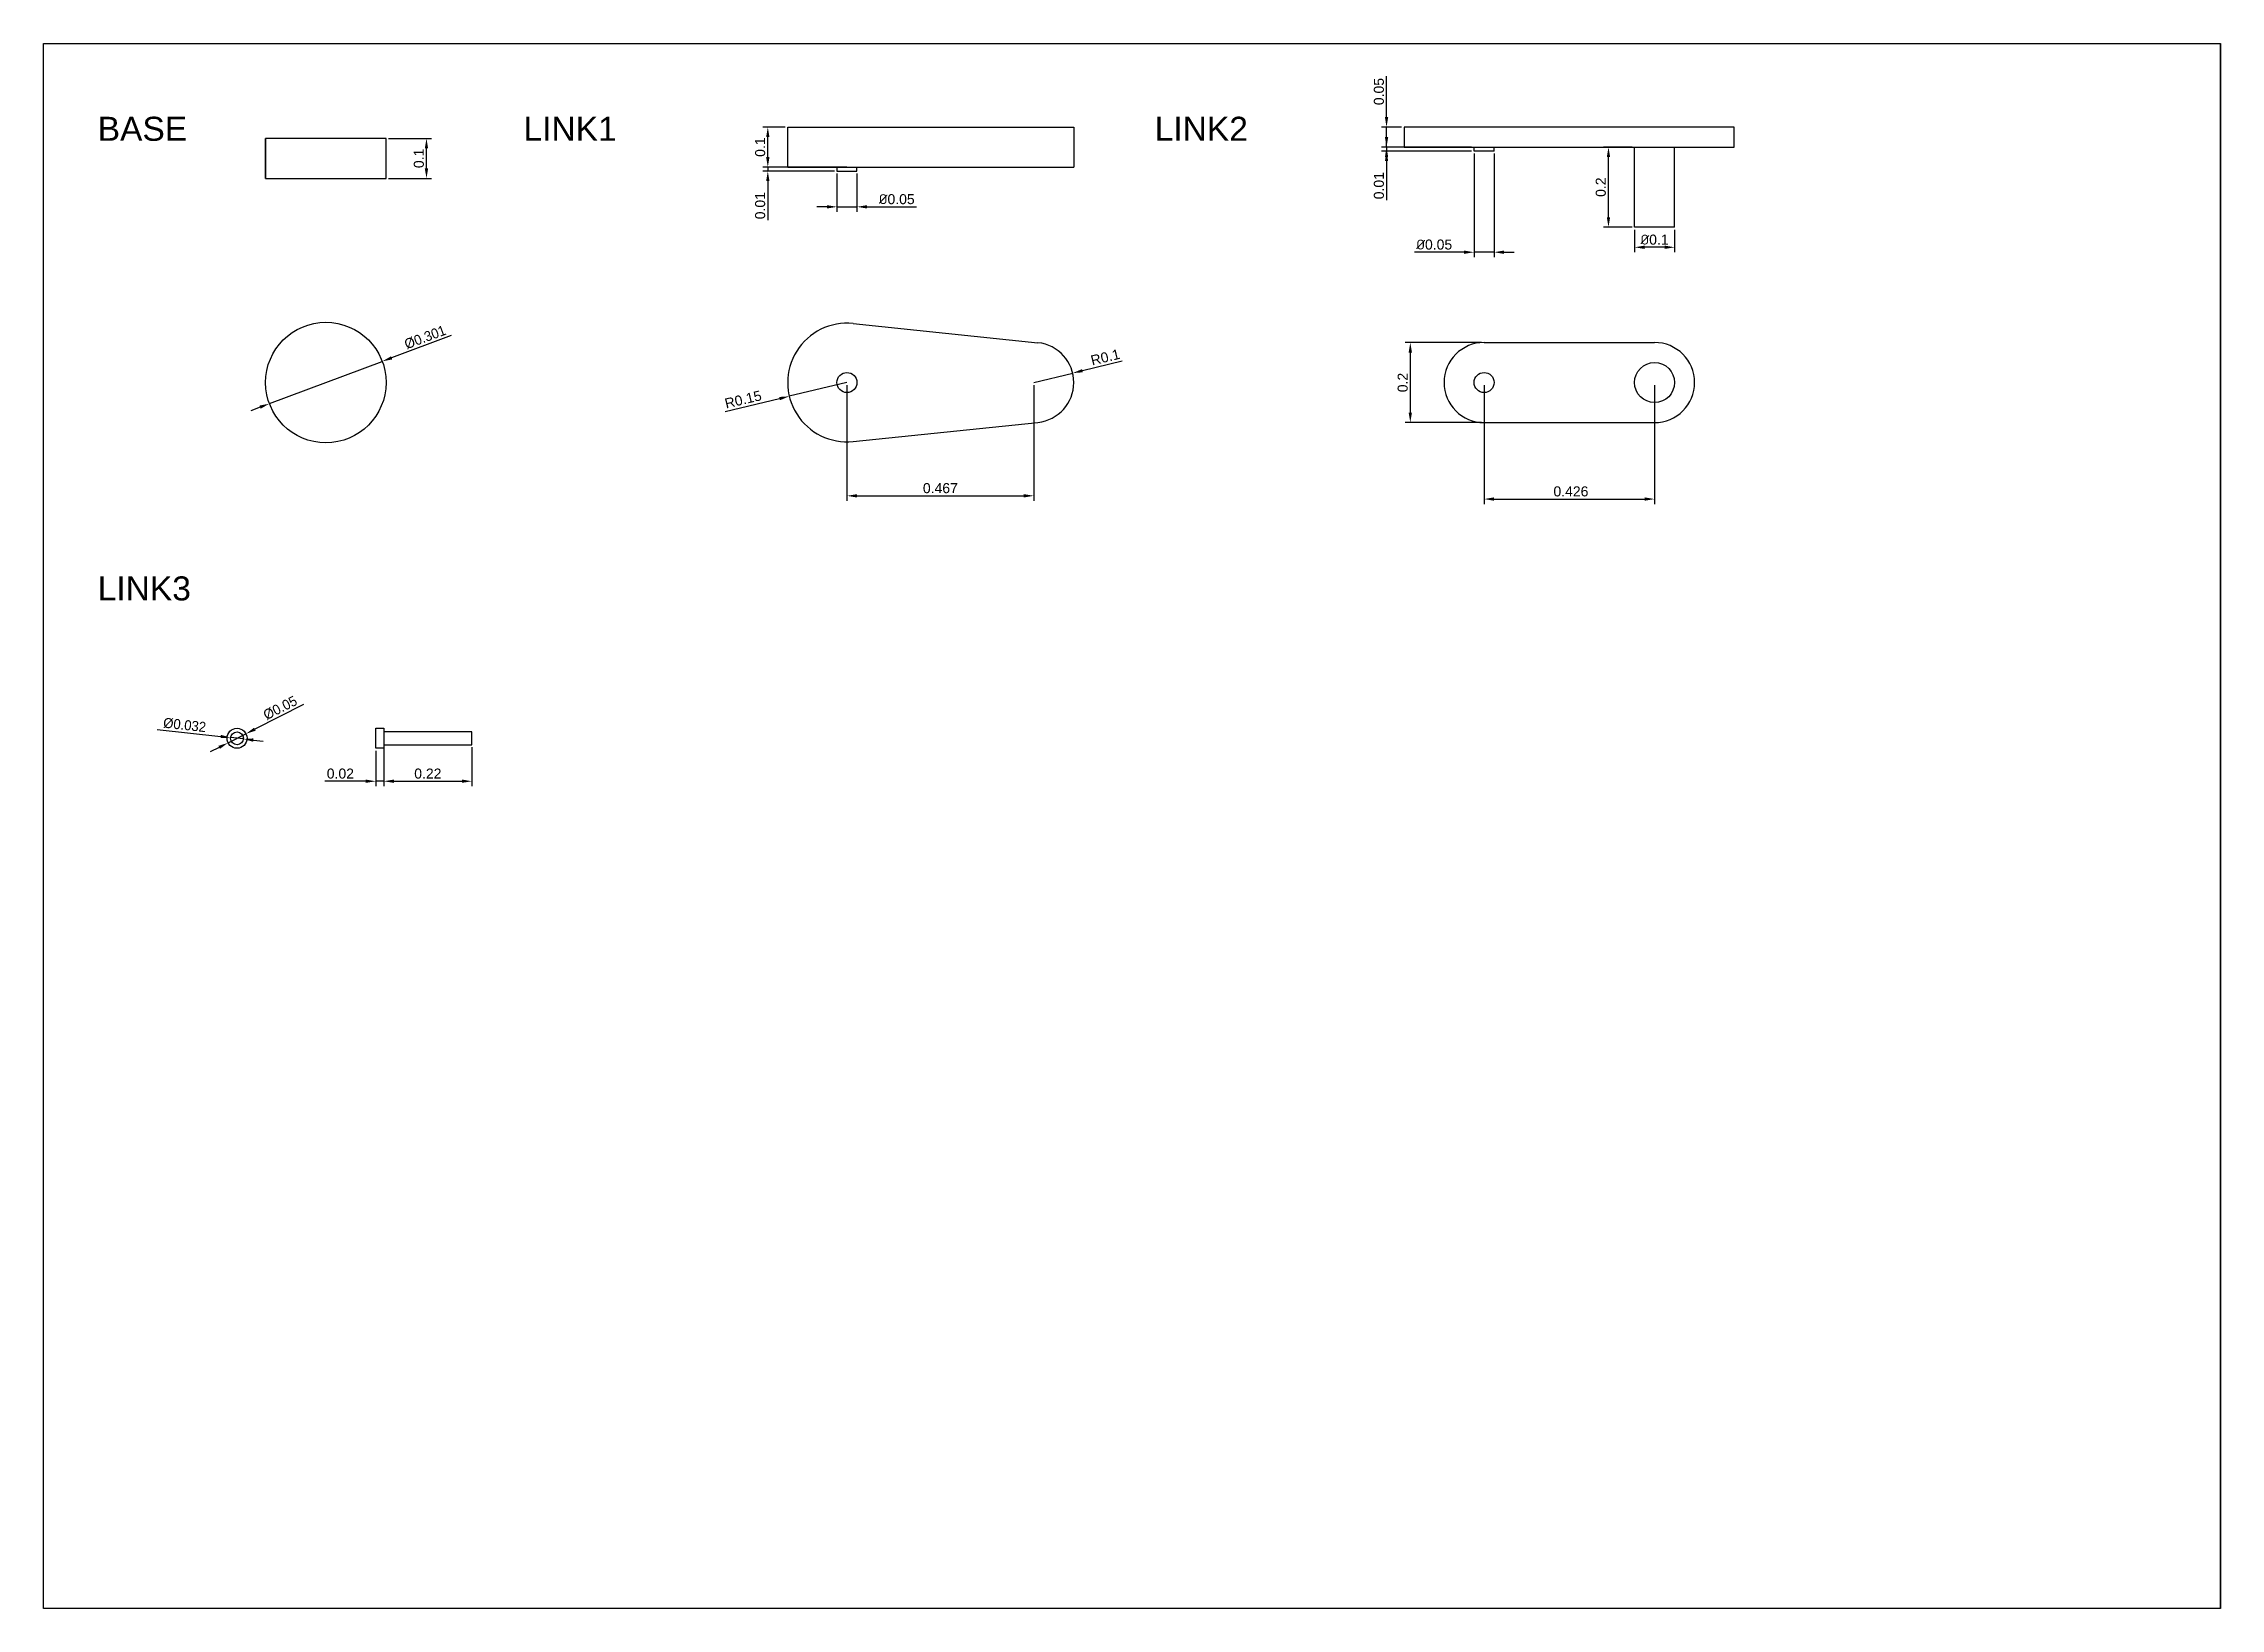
# Model space of a CAD drawing. Header units: millimetres. Extents: x 2833 to 3377, y 1556 to 1947.
import ezdxf

# ---------------------------------------------------------------- set-up
doc = ezdxf.new("R2010")
doc.units = ezdxf.units.MM
doc.layers.get('Defpoints').update_dxf_attribs({"color": 2})
doc.styles.get("Standard").update_dxf_attribs({"font": 'arial.ttf'})
doc.dimstyles.new('ISO-25', dxfattribs={"dimtxt": 2.5, "dimasz": 2.5, "dimexe": 1.25, "dimexo": 0.625, "dimtad": 1, "dimtxsty": 'Standard', "dimcen": 2.5, "dimadec": 0, "dimazin": 0, "dimtfac": 1, "dimtmove": 0, "dimatfit": 3, "dimfxl": 1, "dimarcsym": 0})

# ---------------------------------------------------------------- blocks, each defined once
blk = doc.blocks.new('*D3')
at = {"color": 0, "lineweight": -2, "transparency": 16777216}
for p, q in [((2919.43, 1923.28), (2930.16, 1923.28)), ((2928.91, 1915.78), (2928.91, 1920.78)), ((2919.43, 1913.28), (2930.16, 1913.28))]:
    blk.add_line(p, q, dxfattribs=at)
at = {"color": 0, "transparency": 16777216}
for points in [[(2928.49, 1920.78), (2929.32, 1920.78), (2928.91, 1923.28)], [(2928.49, 1915.78), (2929.32, 1915.78), (2928.91, 1913.28)]]:
    blk.add_solid(points, dxfattribs=at)
at = {"layer": 'Defpoints', "color": 0, "transparency": 16777216}
for p in [(2918.81, 1923.28), (2928.91, 1923.28), (2918.81, 1913.28)]:
    blk.add_point(p, dxfattribs=at)
at = {"color": 0, "transparency": 16777216, "insert": (2927.01, 1918.28), "char_height": 2.5, "attachment_point": 5, "rotation": 90}
blk.add_mtext('0.1', dxfattribs=at)
blk = doc.blocks.new('*D4')
at = {"color": 0, "lineweight": -2, "transparency": 16777216}
for p, q in [((2935.05, 1874.01), (2920.19, 1868.44)), ((2889.66, 1857), (2917.85, 1867.56)), ((2887.32, 1856.12), (2884.98, 1855.24))]:
    blk.add_line(p, q, dxfattribs=at)
at = {"color": 0, "transparency": 16777216}
for points in [[(2920.04, 1868.83), (2920.34, 1868.05), (2917.85, 1867.56)], [(2887.18, 1856.51), (2887.47, 1855.73), (2889.66, 1857)]]:
    blk.add_solid(points, dxfattribs=at)
at = {"layer": 'Defpoints', "color": 0, "transparency": 16777216}
for p in [(2917.85, 1867.56), (2889.66, 1857)]:
    blk.add_point(p, dxfattribs=at)
at = {"color": 0, "transparency": 16777216, "insert": (2928.57, 1873.58), "char_height": 2.5, "attachment_point": 5, "rotation": 20.5447}
blk.add_mtext('{\\fGulim|b0|i0|c136|p0;%%C0.301}', dxfattribs=at)
blk = doc.blocks.new('*D5')
at = {"color": 0, "lineweight": -2, "transparency": 16777216}
for p, q in [((3033.98, 1861.65), (3033.98, 1832.72)), ((3080.68, 1861.65), (3080.68, 1832.72)), ((3036.48, 1833.97), (3078.18, 1833.97))]:
    blk.add_line(p, q, dxfattribs=at)
at = {"color": 0, "transparency": 16777216}
for points in [[(3036.48, 1834.39), (3036.48, 1833.56), (3033.98, 1833.97)], [(3078.18, 1834.39), (3078.18, 1833.56), (3080.68, 1833.97)]]:
    blk.add_solid(points, dxfattribs=at)
at = {"layer": 'Defpoints', "color": 0, "transparency": 16777216}
for p in [(3033.98, 1862.28), (3080.68, 1862.28), (3080.68, 1833.97)]:
    blk.add_point(p, dxfattribs=at)
at = {"color": 0, "transparency": 16777216, "insert": (3057.33, 1835.87), "char_height": 2.5, "attachment_point": 5}
blk.add_mtext('0.467', dxfattribs=at)
blk = doc.blocks.new('*D6')
at = {"color": 0, "lineweight": -2, "transparency": 16777216}
for p, q in [((3018.55, 1926.09), (3012.95, 1926.09)), ((3014.2, 1918.59), (3014.2, 1923.59)), ((3018.55, 1916.09), (3012.95, 1916.09))]:
    blk.add_line(p, q, dxfattribs=at)
at = {"color": 0, "transparency": 16777216}
for points in [[(3013.79, 1923.59), (3014.62, 1923.59), (3014.2, 1926.09)], [(3013.79, 1918.59), (3014.62, 1918.59), (3014.2, 1916.09)]]:
    blk.add_solid(points, dxfattribs=at)
at = {"layer": 'Defpoints', "color": 0, "transparency": 16777216}
for p in [(3014.2, 1926.09), (3019.17, 1926.09), (3019.17, 1916.09)]:
    blk.add_point(p, dxfattribs=at)
at = {"color": 0, "transparency": 16777216, "insert": (3012.3, 1921.09), "char_height": 2.5, "attachment_point": 5, "rotation": 90}
blk.add_mtext('0.1', dxfattribs=at)
blk = doc.blocks.new('*D7')
at = {"color": 0, "lineweight": -2, "transparency": 16777216}
for p, q in [((3014.2, 1918.59), (3014.2, 1921.09)), ((3030.85, 1916.09), (3012.95, 1916.09)), ((3030.85, 1915.09), (3012.95, 1915.09)), ((3014.2, 1916.09), (3014.2, 1915.09)), ((3014.2, 1912.59), (3014.2, 1902.83))]:
    blk.add_line(p, q, dxfattribs=at)
at = {"color": 0, "transparency": 16777216}
for points in [[(3013.79, 1918.59), (3014.62, 1918.59), (3014.2, 1916.09)], [(3013.79, 1912.59), (3014.62, 1912.59), (3014.2, 1915.09)]]:
    blk.add_solid(points, dxfattribs=at)
at = {"layer": 'Defpoints', "color": 0, "transparency": 16777216}
for p in [(3014.2, 1915.09), (3031.48, 1916.09), (3031.48, 1915.09)]:
    blk.add_point(p, dxfattribs=at)
at = {"color": 0, "transparency": 16777216, "insert": (3012.3, 1906.46), "char_height": 2.5, "attachment_point": 5, "rotation": 90}
blk.add_mtext('0.01', dxfattribs=at)
blk = doc.blocks.new('*D8')
at = {"color": 0, "lineweight": -2, "transparency": 16777216}
for p, q in [((3031.48, 1914.47), (3031.48, 1904.93)), ((3036.48, 1914.47), (3036.48, 1904.93)), ((3028.98, 1906.18), (3026.48, 1906.18)), ((3031.48, 1906.18), (3036.48, 1906.18)), ((3038.98, 1906.18), (3051.39, 1906.18))]:
    blk.add_line(p, q, dxfattribs=at)
at = {"color": 0, "transparency": 16777216}
for points in [[(3028.98, 1906.59), (3028.98, 1905.76), (3031.48, 1906.18)], [(3038.98, 1906.59), (3038.98, 1905.76), (3036.48, 1906.18)]]:
    blk.add_solid(points, dxfattribs=at)
at = {"layer": 'Defpoints', "color": 0, "transparency": 16777216}
for p in [(3031.48, 1915.09), (3036.48, 1915.09), (3036.48, 1906.18)]:
    blk.add_point(p, dxfattribs=at)
at = {"color": 0, "transparency": 16777216, "insert": (3046.43, 1908.08), "char_height": 2.5, "attachment_point": 5}
blk.add_mtext('{\\fISOCPEUR|b0|i0|c0|p34;%%C}0.05', dxfattribs=at)
blk = doc.blocks.new('*D9')
at = {"color": 0, "lineweight": -2, "transparency": 16777216}
for p, q in [((3033.98, 1862.28), (3019.58, 1858.84)), ((3003.54, 1855.01), (3017.14, 1858.26))]:
    blk.add_line(p, q, dxfattribs=at)
at = {"color": 0, "transparency": 16777216}
blk.add_solid([(3017.05, 1858.67), (3017.24, 1857.85), (3019.58, 1858.84)], dxfattribs=at)
at = {"layer": 'Defpoints', "color": 0, "transparency": 16777216}
for p in [(3033.98, 1862.28), (3019.58, 1858.84)]:
    blk.add_point(p, dxfattribs=at)
at = {"color": 0, "transparency": 16777216, "insert": (3008.04, 1858.04), "char_height": 2.5, "attachment_point": 5, "rotation": 13.4222}
blk.add_mtext('R0.15', dxfattribs=at)
blk = doc.blocks.new('*D10')
at = {"color": 0, "lineweight": -2, "transparency": 16777216}
for p, q in [((3102.75, 1867.65), (3092.82, 1865.24)), ((3080.68, 1862.28), (3090.4, 1864.64))]:
    blk.add_line(p, q, dxfattribs=at)
at = {"color": 0, "transparency": 16777216}
blk.add_solid([(3092.73, 1865.64), (3092.92, 1864.83), (3090.4, 1864.64)], dxfattribs=at)
at = {"layer": 'Defpoints', "color": 0, "transparency": 16777216}
for p in [(3080.68, 1862.28), (3090.4, 1864.64)]:
    blk.add_point(p, dxfattribs=at)
at = {"color": 0, "transparency": 16777216, "insert": (3098.55, 1868.59), "char_height": 2.5, "attachment_point": 5, "rotation": 13.6875}
blk.add_mtext('R0.1', dxfattribs=at)
blk = doc.blocks.new('*D11')
at = {"color": 0, "lineweight": -2, "transparency": 16777216}
for p, q in [((3193.2, 1861.65), (3193.2, 1831.91)), ((3235.8, 1861.65), (3235.8, 1831.91)), ((3195.7, 1833.16), (3233.3, 1833.16))]:
    blk.add_line(p, q, dxfattribs=at)
at = {"color": 0, "transparency": 16777216}
for points in [[(3195.7, 1833.58), (3195.7, 1832.74), (3193.2, 1833.16)], [(3233.3, 1833.58), (3233.3, 1832.74), (3235.8, 1833.16)]]:
    blk.add_solid(points, dxfattribs=at)
at = {"layer": 'Defpoints', "color": 0, "transparency": 16777216}
for p in [(3193.2, 1862.28), (3235.8, 1862.28), (3235.8, 1833.16)]:
    blk.add_point(p, dxfattribs=at)
at = {"color": 0, "transparency": 16777216, "insert": (3214.9, 1835.06), "char_height": 2.5, "attachment_point": 5}
blk.add_mtext('0.426', dxfattribs=at)
blk = doc.blocks.new('*D16')
at = {"color": 0, "lineweight": -2, "transparency": 16777216}
for p, q in [((3190.7, 1919.47), (3190.7, 1893.59)), ((3195.7, 1919.47), (3195.7, 1893.59)), ((3188.2, 1894.84), (3175.79, 1894.84)), ((3195.7, 1894.84), (3190.7, 1894.84)), ((3198.2, 1894.84), (3200.7, 1894.84))]:
    blk.add_line(p, q, dxfattribs=at)
at = {"color": 0, "transparency": 16777216}
for points in [[(3188.2, 1895.25), (3188.2, 1894.42), (3190.7, 1894.84)], [(3198.2, 1895.25), (3198.2, 1894.42), (3195.7, 1894.84)]]:
    blk.add_solid(points, dxfattribs=at)
at = {"layer": 'Defpoints', "color": 0, "transparency": 16777216}
for p in [(3190.7, 1920.09), (3195.7, 1920.09), (3190.7, 1894.84)]:
    blk.add_point(p, dxfattribs=at)
at = {"color": 0, "transparency": 16777216, "insert": (3180.74, 1896.74), "char_height": 2.5, "attachment_point": 5}
blk.add_mtext('{\\fISOCPEUR|b0|i0|c0|p34;%%C}0.05', dxfattribs=at)
blk = doc.blocks.new('*D20')
at = {"color": 0, "lineweight": -2, "transparency": 16777216}
for p, q in [((3168.82, 1928.59), (3168.82, 1938.86)), ((3172.57, 1926.09), (3167.57, 1926.09)), ((3168.82, 1921.09), (3168.82, 1926.09)), ((3172.57, 1921.09), (3167.57, 1921.09)), ((3168.82, 1918.59), (3168.82, 1916.09))]:
    blk.add_line(p, q, dxfattribs=at)
at = {"color": 0, "transparency": 16777216}
for points in [[(3168.41, 1928.59), (3169.24, 1928.59), (3168.82, 1926.09)], [(3168.41, 1918.59), (3169.24, 1918.59), (3168.82, 1921.09)]]:
    blk.add_solid(points, dxfattribs=at)
at = {"layer": 'Defpoints', "color": 0, "transparency": 16777216}
for p in [(3173.2, 1926.09), (3168.82, 1921.09), (3173.2, 1921.09)]:
    blk.add_point(p, dxfattribs=at)
at = {"color": 0, "transparency": 16777216, "insert": (3166.92, 1934.98), "char_height": 2.5, "attachment_point": 5, "rotation": 90}
blk.add_mtext('0.05', dxfattribs=at)
blk = doc.blocks.new('*D22')
at = {"color": 0, "lineweight": -2, "transparency": 16777216}
for p, q in [((3168.82, 1923.59), (3168.82, 1926.09)), ((3190.07, 1921.09), (3167.57, 1921.09)), ((3168.82, 1921.09), (3168.82, 1920.09)), ((3190.07, 1920.09), (3167.57, 1920.09)), ((3168.82, 1917.59), (3168.82, 1907.83))]:
    blk.add_line(p, q, dxfattribs=at)
at = {"color": 0, "transparency": 16777216}
for points in [[(3168.41, 1923.59), (3169.24, 1923.59), (3168.82, 1921.09)], [(3168.41, 1917.59), (3169.24, 1917.59), (3168.82, 1920.09)]]:
    blk.add_solid(points, dxfattribs=at)
at = {"layer": 'Defpoints', "color": 0, "transparency": 16777216}
for p in [(3190.7, 1921.09), (3168.82, 1920.09), (3190.7, 1920.09)]:
    blk.add_point(p, dxfattribs=at)
at = {"color": 0, "transparency": 16777216, "insert": (3166.92, 1911.46), "char_height": 2.5, "attachment_point": 5, "rotation": 90}
blk.add_mtext('0.01', dxfattribs=at)
blk = doc.blocks.new('*D24')
at = {"color": 0, "lineweight": -2, "transparency": 16777216}
for p, q in [((3230.17, 1921.09), (3223.03, 1921.09)), ((3224.28, 1903.59), (3224.28, 1918.59)), ((3230.17, 1901.09), (3223.03, 1901.09))]:
    blk.add_line(p, q, dxfattribs=at)
at = {"color": 0, "transparency": 16777216}
for points in [[(3223.86, 1918.59), (3224.69, 1918.59), (3224.28, 1921.09)], [(3223.86, 1903.59), (3224.69, 1903.59), (3224.28, 1901.09)]]:
    blk.add_solid(points, dxfattribs=at)
at = {"layer": 'Defpoints', "color": 0, "transparency": 16777216}
for p in [(3224.28, 1921.09), (3230.8, 1921.09), (3230.8, 1901.09)]:
    blk.add_point(p, dxfattribs=at)
at = {"color": 0, "transparency": 16777216, "insert": (3222.37, 1911.09), "char_height": 2.5, "attachment_point": 5, "rotation": 90}
blk.add_mtext('0.2', dxfattribs=at)
blk = doc.blocks.new('*D25')
at = {"color": 0, "lineweight": -2, "transparency": 16777216}
for p, q in [((3230.8, 1900.47), (3230.8, 1894.82)), ((3240.8, 1900.47), (3240.8, 1894.82)), ((3238.3, 1896.07), (3233.3, 1896.07))]:
    blk.add_line(p, q, dxfattribs=at)
at = {"color": 0, "transparency": 16777216}
for points in [[(3233.3, 1896.49), (3233.3, 1895.66), (3230.8, 1896.07)], [(3238.3, 1896.49), (3238.3, 1895.66), (3240.8, 1896.07)]]:
    blk.add_solid(points, dxfattribs=at)
at = {"layer": 'Defpoints', "color": 0, "transparency": 16777216}
for p in [(3230.8, 1901.09), (3240.8, 1901.09), (3230.8, 1896.07)]:
    blk.add_point(p, dxfattribs=at)
at = {"color": 0, "transparency": 16777216, "insert": (3235.8, 1897.97), "char_height": 2.5, "attachment_point": 5}
blk.add_mtext('{\\fISOCPEUR|b0|i0|c0|p34;%%C}0.1', dxfattribs=at)
blk = doc.blocks.new('*D26')
at = {"color": 0, "lineweight": -2, "transparency": 16777216}
for p, q in [((2916.25, 1770.26), (2916.25, 1761.41)), ((2918.25, 1770.26), (2918.25, 1761.41)), ((2913.75, 1762.66), (2903.53, 1762.66)), ((2918.25, 1762.66), (2916.25, 1762.66)), ((2920.75, 1762.66), (2923.25, 1762.66))]:
    blk.add_line(p, q, dxfattribs=at)
at = {"color": 0, "transparency": 16777216}
for points in [[(2913.75, 1763.08), (2913.75, 1762.25), (2916.25, 1762.66)], [(2920.75, 1763.08), (2920.75, 1762.25), (2918.25, 1762.66)]]:
    blk.add_solid(points, dxfattribs=at)
at = {"layer": 'Defpoints', "color": 0, "transparency": 16777216}
for p in [(2916.25, 1770.89), (2918.25, 1770.89), (2916.25, 1762.66)]:
    blk.add_point(p, dxfattribs=at)
at = {"color": 0, "transparency": 16777216, "insert": (2907.39, 1764.56), "char_height": 2.5, "attachment_point": 5}
blk.add_mtext('0.02', dxfattribs=at)
blk = doc.blocks.new('*D27')
at = {"color": 0, "lineweight": -2, "transparency": 16777216}
for p, q in [((2918.25, 1771.16), (2918.25, 1761.41)), ((2940.25, 1771.16), (2940.25, 1761.41)), ((2920.75, 1762.66), (2937.75, 1762.66))]:
    blk.add_line(p, q, dxfattribs=at)
at = {"color": 0, "transparency": 16777216}
for points in [[(2920.75, 1763.08), (2920.75, 1762.25), (2918.25, 1762.66)], [(2937.75, 1763.08), (2937.75, 1762.25), (2940.25, 1762.66)]]:
    blk.add_solid(points, dxfattribs=at)
at = {"layer": 'Defpoints', "color": 0, "transparency": 16777216}
for p in [(2918.25, 1771.79), (2940.25, 1771.79), (2940.25, 1762.66)]:
    blk.add_point(p, dxfattribs=at)
at = {"color": 0, "transparency": 16777216, "insert": (2929.25, 1764.56), "char_height": 2.5, "attachment_point": 5}
blk.add_mtext('0.22', dxfattribs=at)
blk = doc.blocks.new('*D28')
at = {"color": 0, "lineweight": -2, "transparency": 16777216}
for p, q in [((2898.17, 1781.83), (2886.02, 1775.65)), ((2879.33, 1772.26), (2883.79, 1774.52)), ((2877.1, 1771.13), (2874.87, 1769.99))]:
    blk.add_line(p, q, dxfattribs=at)
at = {"color": 0, "transparency": 16777216}
for points in [[(2885.83, 1776.03), (2886.21, 1775.28), (2883.79, 1774.52)], [(2876.91, 1771.5), (2877.29, 1770.75), (2879.33, 1772.26)]]:
    blk.add_solid(points, dxfattribs=at)
at = {"layer": 'Defpoints', "color": 0, "transparency": 16777216}
for p in [(2883.79, 1774.52), (2879.33, 1772.26)]:
    blk.add_point(p, dxfattribs=at)
at = {"color": 0, "transparency": 16777216, "insert": (2892.36, 1780.98), "char_height": 2.5, "attachment_point": 5, "rotation": 26.9336}
blk.add_mtext('{\\fGulim|b0|i0|c136|p0;%%C0.05}', dxfattribs=at)
blk = doc.blocks.new('*D29')
at = {"color": 0, "lineweight": -2, "transparency": 16777216}
for p, q in [((2861.57, 1775.56), (2877.48, 1773.83)), ((2883.15, 1773.22), (2879.97, 1773.56)), ((2885.64, 1772.95), (2888.12, 1772.68))]:
    blk.add_line(p, q, dxfattribs=at)
at = {"color": 0, "transparency": 16777216}
for points in [[(2877.53, 1774.25), (2877.44, 1773.42), (2879.97, 1773.56)], [(2885.68, 1773.36), (2885.59, 1772.53), (2883.15, 1773.22)]]:
    blk.add_solid(points, dxfattribs=at)
at = {"layer": 'Defpoints', "color": 0, "transparency": 16777216}
for p in [(2879.97, 1773.56), (2883.15, 1773.22)]:
    blk.add_point(p, dxfattribs=at)
at = {"color": 0, "transparency": 16777216, "insert": (2868.48, 1776.69), "char_height": 2.5, "attachment_point": 5, "rotation": 353.8157}
blk.add_mtext('{\\fGulim|b0|i0|c136|p0;%%C0.032}', dxfattribs=at)
blk = doc.blocks.new('*D30')
at = {"color": 0, "lineweight": -2, "transparency": 16777216}
for p, q in [((3192.57, 1872.28), (3173.51, 1872.28)), ((3174.76, 1869.78), (3174.76, 1854.78)), ((3192.57, 1852.28), (3173.51, 1852.28))]:
    blk.add_line(p, q, dxfattribs=at)
at = {"color": 0, "transparency": 16777216}
for points in [[(3174.34, 1869.78), (3175.17, 1869.78), (3174.76, 1872.28)], [(3174.34, 1854.78), (3175.17, 1854.78), (3174.76, 1852.28)]]:
    blk.add_solid(points, dxfattribs=at)
at = {"layer": 'Defpoints', "color": 0, "transparency": 16777216}
for p in [(3193.2, 1872.28), (3174.76, 1852.28), (3193.2, 1852.28)]:
    blk.add_point(p, dxfattribs=at)
at = {"color": 0, "transparency": 16777216, "insert": (3172.86, 1862.28), "char_height": 2.5, "attachment_point": 5, "rotation": 90}
blk.add_mtext('0.2', dxfattribs=at)

msp = doc.modelspace()

# ---------------------------------------------------------------- linework, layer by layer
for p, q in [((2833.212, 1946.975), (3377.212, 1946.975)), ((2833.212, 1555.975), (2833.212, 1946.975)), ((3377.212, 1946.975), (3377.212, 1555.975)), ((3377.212, 1555.975), (3377.212, 1946.975)), ((3019.172, 1916.094), (3019.172, 1926.094)), ((3019.172, 1926.094), (3090.68, 1926.094)), ((3090.68, 1926.094), (3090.68, 1916.094)), ((3255.715, 1926.094), (3173.196, 1926.094)), ((3173.196, 1926.094), (3173.196, 1921.094)), ((3255.715, 1921.094), (3255.715, 1926.094)), ((2888.705, 1913.278), (2888.705, 1923.278)), ((2918.805, 1923.278), (2888.705, 1923.278)), ((2888.705, 1923.278), (2888.705, 1913.278)), ((2918.805, 1913.278), (2918.805, 1923.278)), ((3173.196, 1921.094), (3255.715, 1921.094)), ((3190.696, 1920.094), (3190.696, 1921.094)), ((3195.696, 1920.094), (3195.696, 1921.094)), ((3230.796, 1901.094), (3230.796, 1921.094)), ((3240.796, 1901.094), (3240.796, 1921.094)), ((3019.172, 1916.094), (3090.68, 1916.094)), ((3033.98, 1916.094), (3021.037, 1916.094)), ((3031.48, 1916.094), (3031.48, 1915.094)), ((3031.48, 1915.094), (3036.48, 1915.094)), ((3036.48, 1915.094), (3036.48, 1916.094)), ((3195.696, 1920.094), (3190.696, 1920.094)), ((2888.705, 1913.278), (2918.805, 1913.278)), ((3240.796, 1901.094), (3230.796, 1901.094)), ((3035.504, 1877.006), (3081.709, 1872.224)), ((3193.196, 1872.277), (3235.796, 1872.277)), ((3035.504, 1847.548), (3081.709, 1852.33)), ((3193.196, 1852.277), (3235.796, 1852.277)), ((2916.251, 1775.89), (2918.251, 1775.89)), ((2916.251, 1770.89), (2916.251, 1775.89)), ((2918.251, 1775.89), (2918.251, 1770.89)), ((2918.251, 1775.89), (2918.251, 1773.39)), ((2940.251, 1774.99), (2918.251, 1774.99)), ((2918.251, 1774.99), (2918.251, 1771.79)), ((2940.251, 1773.39), (2940.251, 1774.99)), ((2918.251, 1770.89), (2916.251, 1770.89)), ((2918.251, 1771.79), (2940.251, 1771.79)), ((2940.251, 1771.79), (2940.251, 1773.39)), ((3377.212, 1555.975), (2833.212, 1555.975))]:
    msp.add_line(p, q)
for centre, radius in [((2903.755, 1862.277), 15.05), ((3235.796, 1862.277), 5), ((3033.98, 1862.277), 2.5), ((3193.196, 1862.277), 2.5), ((2881.561, 1773.39), 2.5), ((2881.561, 1773.39), 1.6)]:
    msp.add_circle(centre, radius)
for centre, radius, start, end in [((3033.98, 1862.277), 14.808, 84.09114, 275.90886), ((3080.68, 1862.277), 10, 275.90886, 84.09114), ((3193.196, 1862.277), 10, 90, 270), ((3235.796, 1862.277), 10, 270, 90)]:
    msp.add_arc(centre, radius, start, end)

# ---------------------------------------------------------------- texts
at = {"char_height": 6, "attachment_point": 1}
for s, insert in [('BASE', (2846.748, 1928.678)), ('LINK1', (2953.139, 1928.678)), ('LINK2', (3110.885, 1928.678)), ('LINK3', (2846.748, 1813.84))]:
    msp.add_mtext_dynamic_manual_height_columns(s, width=46.43493, gutter_width=12.5, heights=[2.5], dxfattribs=dict(at, insert=insert))

# ---------------------------------------------------------------- dimensions: what is measured, and where the dimension line sits
dim = msp.add_linear_dim(base=(3168.824, 1921.094), p1=(3173.196, 1926.094), p2=(3173.196, 1921.094), angle=90, text='0.0<>', dimstyle='ISO-25')
dim.commit()
dim.dimension.update_dxf_attribs({"geometry": '*D20', "text_midpoint": (3168.824, 1934.975), "dimtype": 160})
for base, p1, p2, text, picture, middle in [((3014.205, 1926.094), (3019.172, 1916.094), (3019.172, 1926.094), '0.1', '*D6', (3012.303, 1921.094)), ((2928.908, 1923.278), (2918.805, 1913.278), (2918.805, 1923.278), '0.1', '*D3', (2927.006, 1918.278)), ((3014.205, 1915.094), (3031.48, 1916.094), (3031.48, 1915.094), '0.0<>', '*D7', (3012.303, 1906.463)), ((3224.275, 1921.094), (3230.796, 1901.094), (3230.796, 1921.094), '0.2', '*D24', (3222.374, 1911.094)), ((3174.758, 1852.277), (3193.196, 1872.277), (3193.196, 1852.277), '0.2', '*D30', (3172.857, 1862.277))]:
    dim = msp.add_linear_dim(base=base, p1=p1, p2=p2, angle=90, text=text, dimstyle='ISO-25')
    dim.commit()
    dim.dimension.update_dxf_attribs({"geometry": picture, "text_midpoint": middle})
dim = msp.add_linear_dim(base=(3168.824, 1920.094), p1=(3190.696, 1921.094), p2=(3190.696, 1920.094), angle=90, text='0.0<>', dimstyle='ISO-25', override={"dimsah": 1})
dim.commit()
dim.dimension.update_dxf_attribs({"geometry": '*D22', "text_midpoint": (3166.922, 1911.463)})
for base, p1, p2, text, picture, middle in [((3036.48, 1906.178), (3031.48, 1915.094), (3036.48, 1915.094), '{\\fISOCPEUR|b0|i0|c0|p34;%%C}0.0<>', '*D8', (3046.433, 1908.08)), ((3190.696, 1894.837), (3195.696, 1920.094), (3190.696, 1920.094), '{\\fISOCPEUR|b0|i0|c0|p34;%%C}0.05', '*D16', (3180.742, 1896.739)), ((3230.796, 1896.072), (3240.796, 1901.094), (3230.796, 1901.094), '{\\fISOCPEUR|b0|i0|c0|p34;%%C}0.1', '*D25', (3235.796, 1897.974)), ((3080.68, 1833.973), (3033.98, 1862.277), (3080.68, 1862.277), '0.467', '*D5', (3057.33, 1835.874)), ((2916.251, 1762.663), (2918.251, 1770.89), (2916.251, 1770.89), '0.0<>', '*D26', (2907.392, 1764.565))]:
    dim = msp.add_linear_dim(base=base, p1=p1, p2=p2, text=text, dimstyle='ISO-25')
    dim.commit()
    dim.dimension.update_dxf_attribs({"geometry": picture, "text_midpoint": middle})
dim = msp.add_diameter_dim_2p(p1=(2889.663, 1856.996), p2=(2917.848, 1867.559), text='{\\fGulim|b0|i0|c136|p0;%%C0.301}', dimstyle='ISO-25')
dim.commit()
dim.dimension.update_dxf_attribs({"geometry": '*D4', "text_midpoint": (2929.229, 1871.824), "dimtype": 163})
dim = msp.add_radius_dim(center=(3080.68, 1862.277), mpoint=(3090.396, 1864.644), text='R0.1', dimstyle='ISO-25')
dim.commit()
dim.dimension.update_dxf_attribs({"geometry": '*D10', "text_midpoint": (3098.55, 1868.587)})
dim = msp.add_radius_dim(center=(3033.98, 1862.277), mpoint=(3019.576, 1858.84), text='R0.15', dimstyle='ISO-25')
dim.commit()
dim.dimension.update_dxf_attribs({"geometry": '*D9', "text_midpoint": (3008.484, 1856.193), "dimtype": 164})
for base, p1, p2, text, picture, middle in [((3235.796, 1833.161), (3193.196, 1862.277), (3235.796, 1862.277), '0.426', '*D11', (3214.898, 1833.161)), ((2940.251, 1762.663), (2918.251, 1771.79), (2940.251, 1771.79), '0.<>', '*D27', (2929.251, 1762.663))]:
    dim = msp.add_linear_dim(base=base, p1=p1, p2=p2, text=text, dimstyle='ISO-25')
    dim.commit()
    dim.dimension.update_dxf_attribs({"geometry": picture, "text_midpoint": middle, "dimtype": 160})
for p1, p2, text, picture, middle in [((2879.332, 1772.257), (2883.79, 1774.522), '{\\fGulim|b0|i0|c136|p0;%%C0.05}', '*D28', (2892.36, 1780.98)), ((2883.152, 1773.217), (2879.97, 1773.562), '{\\fGulim|b0|i0|c136|p0;%%C0.032}', '*D29', (2868.485, 1776.693))]:
    dim = msp.add_diameter_dim_2p(p1=p1, p2=p2, text=text, dimstyle='ISO-25')
    dim.commit()
    dim.dimension.update_dxf_attribs({"geometry": picture, "text_midpoint": middle})

doc.saveas('drawing.dxf')
